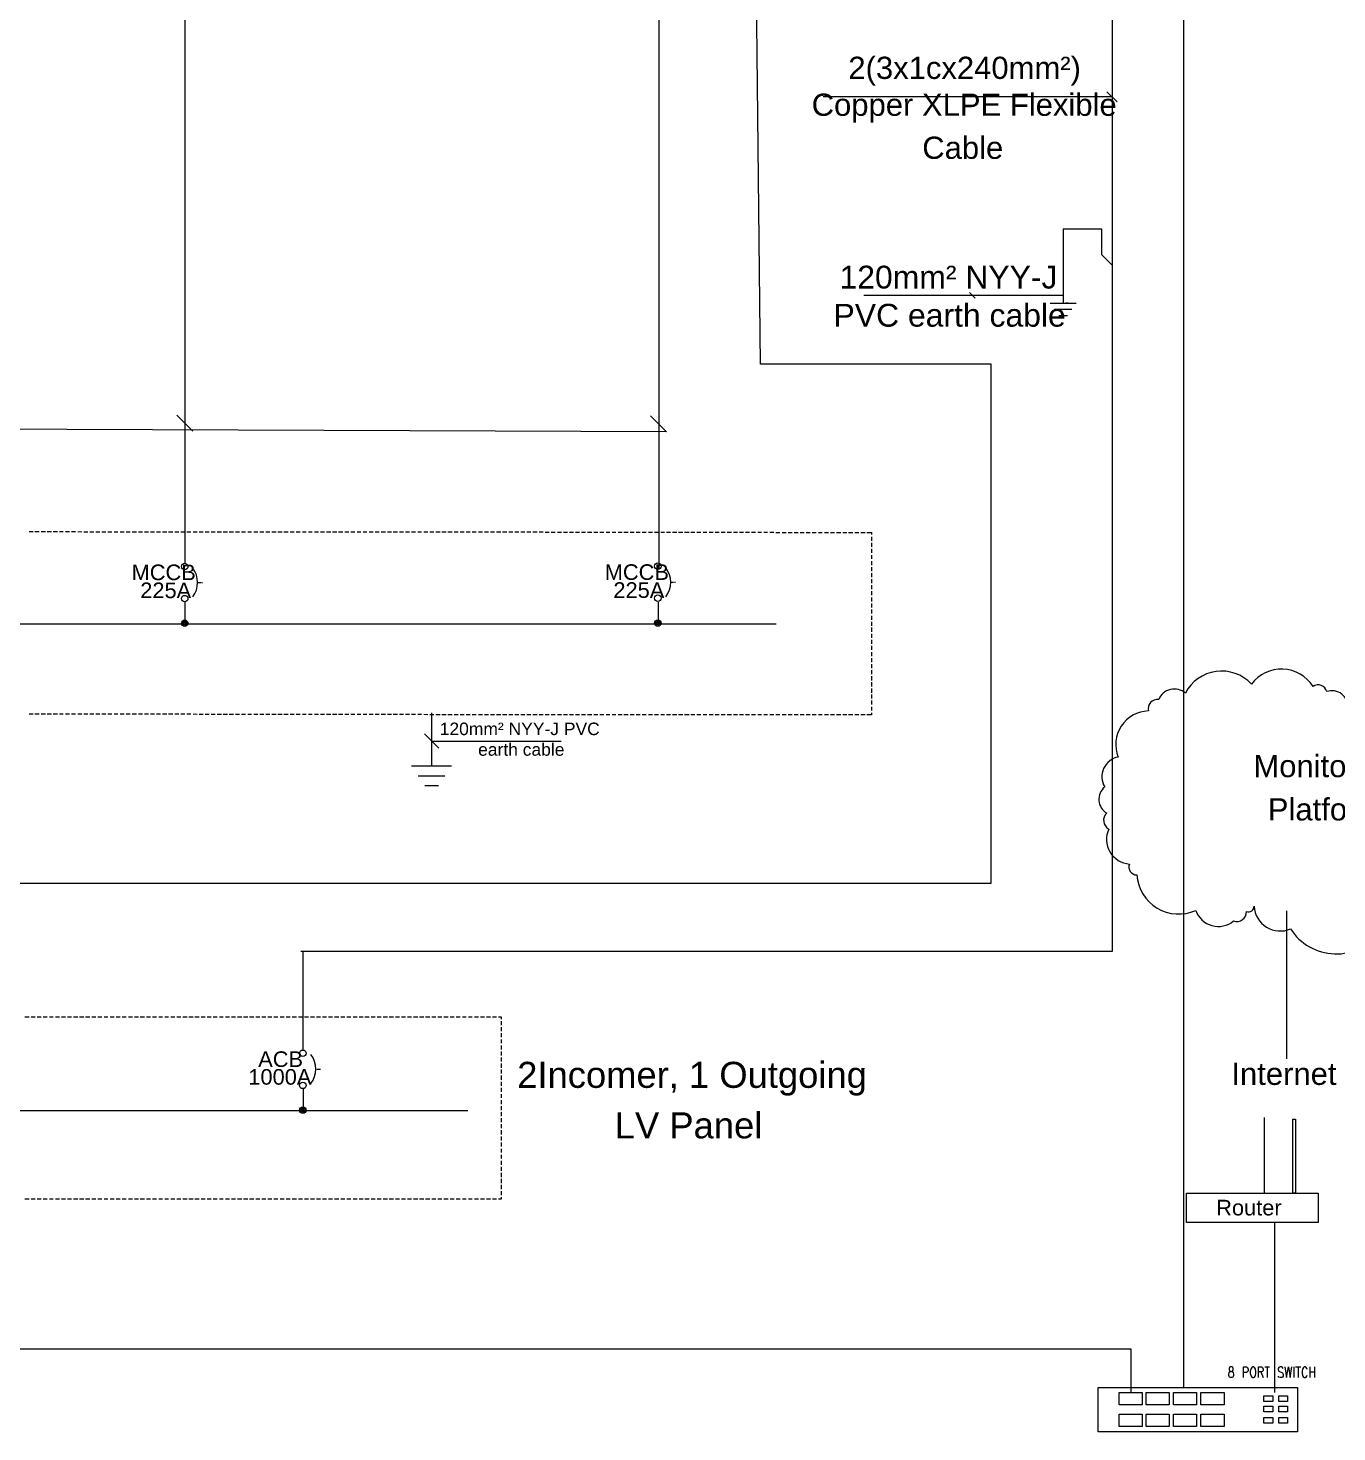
# Model space of a CAD drawing. Header units: millimetres. Extents: x 3842 to 4578, y 1789 to 2334.
# Drawn here: x 4254.7 to 4416.4, y 1984.1 to 2157.5 of the extents above; entities that cross this region are included whole.
import ezdxf

# ---------------------------------------------------------------- set-up
doc = ezdxf.new("R2010")
doc.units = ezdxf.units.MM
for name, color, linetype in [('PDF2_PDF_0', 7, 'Continuous'), ('PDF2_PDF_Busbar', 7, 'Continuous'), ('PDF2_PDF_Communication Cable', 6, 'Continuous'), ('PDF2_PDF_Communication Cables', 4, 'Continuous'), ('PDF2_PDF_Modules', 7, 'Continuous'), ('PDF2_PDF_PDF_0', 7, 'Continuous'), ('PDF2_Text', 7, 'Continuous')]:
    doc.layers.add(name, color=color, linetype=linetype)
doc.layers.add('PDF2_PDF_AC Wires', color=7, linetype='Continuous', true_color=0xf07800)
doc.styles.add('PDF ArialMT', font='arial.ttf')

msp = doc.modelspace()

# ---------------------------------------------------------------- linework, layer by layer
at = {"layer": 'PDF2_PDF_0', "color": 30, "lineweight": 0, "true_color": 0xff7f00}
for points in [[(4388.63, 2172.8), (4388.63, 2128.22)], [(4388.63, 2150.38), (4388.63, 2043.45), (4288.4, 2043.45)], [(4288.7, 2031.25), (4288.7, 2043.45)]]:
    msp.add_lwpolyline(points, dxfattribs=at)
at = {"layer": 'PDF2_PDF_0', "color": 3, "lineweight": 0}
for points in [[(4388.63, 2128.22), (4387.33, 2129.5), (4387.33, 2132.67), (4382.56, 2132.67), (4382.56, 2123.54)], [(4383.63, 2122.74), (4381.52, 2122.74)], [(4383.09, 2121.94), (4382.03, 2121.94)], [(4304.57, 2072.92), (4304.57, 2066.35)], [(4307.03, 2066.35), (4302.09, 2066.35)], [(4306.2, 2065.11), (4302.92, 2065.11)], [(4305.4, 2063.89), (4303.75, 2063.89)]]:
    msp.add_lwpolyline(points, dxfattribs=at)
at = {"layer": 'PDF2_PDF_0', "lineweight": 0}
for points in [[(4382.56, 2124.46), (4357.95, 2124.46)], [(4254.84, 2095.32), (4255.35, 2095.32)], [(4255.58, 2095.32), (4256.09, 2095.32)], [(4256.36, 2095.32), (4256.86, 2095.32)], [(4257.1, 2095.32), (4257.6, 2095.32)], [(4257.84, 2095.32), (4258.34, 2095.32)], [(4258.61, 2095.32), (4259.08, 2095.32)], [(4259.35, 2095.32), (4259.85, 2095.32)], [(4260.09, 2095.32), (4260.59, 2095.32)], [(4260.86, 2095.32), (4261.36, 2095.29)], [(4261.6, 2095.29), (4262.1, 2095.29)], [(4262.34, 2095.29), (4262.84, 2095.29)], [(4263.11, 2095.29), (4263.58, 2095.29)], [(4263.85, 2095.29), (4264.35, 2095.29)], [(4264.59, 2095.29), (4265.09, 2095.29)], [(4265.36, 2095.29), (4265.83, 2095.29)], [(4266.1, 2095.29), (4266.6, 2095.29)], [(4266.84, 2095.29), (4267.34, 2095.29)], [(4267.58, 2095.29), (4268.11, 2095.29)], [(4268.35, 2095.29), (4268.85, 2095.29)], [(4269.09, 2095.29), (4269.59, 2095.29)], [(4269.86, 2095.29), (4270.34, 2095.29)], [(4270.6, 2095.29), (4271.08, 2095.29)], [(4271.34, 2095.29), (4271.85, 2095.29)], [(4272.08, 2095.29), (4272.59, 2095.29)], [(4272.85, 2095.29), (4273.36, 2095.29)], [(4273.59, 2095.29), (4274.1, 2095.29)], [(4274.33, 2095.29), (4274.84, 2095.29)], [(4275.1, 2095.29), (4275.61, 2095.29)], [(4275.84, 2095.29), (4276.35, 2095.29)], [(4276.61, 2095.29), (4277.09, 2095.29)], [(4277.35, 2095.29), (4277.83, 2095.29)], [(4278.1, 2095.29), (4278.6, 2095.29)], [(4278.84, 2095.29), (4279.34, 2095.29)], [(4279.58, 2095.29), (4280.11, 2095.29)], [(4280.35, 2095.29), (4280.85, 2095.29)], [(4281.09, 2095.29), (4281.59, 2095.29)], [(4281.86, 2095.29), (4282.33, 2095.29)], [(4282.6, 2095.29), (4283.1, 2095.29)], [(4283.34, 2095.29), (4283.84, 2095.29)], [(4284.11, 2095.29), (4284.58, 2095.29)], [(4284.85, 2095.29), (4285.35, 2095.29)], [(4285.59, 2095.29), (4286.09, 2095.29)], [(4286.33, 2095.29), (4286.86, 2095.29)], [(4287.1, 2095.29), (4287.6, 2095.29)], [(4287.84, 2095.29), (4288.34, 2095.29)], [(4288.61, 2095.29), (4289.08, 2095.29)], [(4289.35, 2095.29), (4289.82, 2095.26)], [(4290.09, 2095.26), (4290.59, 2095.26)], [(4290.83, 2095.26), (4291.34, 2095.26)], [(4291.6, 2095.26), (4292.11, 2095.26)], [(4292.34, 2095.26), (4292.85, 2095.26)], [(4293.08, 2095.26), (4293.59, 2095.26)], [(4293.85, 2095.26), (4294.36, 2095.26)], [(4294.59, 2095.26), (4295.1, 2095.26)], [(4295.36, 2095.26), (4295.84, 2095.26)], [(4296.1, 2095.26), (4296.58, 2095.26)], [(4296.84, 2095.26), (4297.35, 2095.26)], [(4297.58, 2095.26), (4298.09, 2095.26)], [(4298.33, 2095.26), (4298.86, 2095.26)], [(4299.1, 2095.26), (4299.6, 2095.26)], [(4299.84, 2095.26), (4300.34, 2095.26)], [(4300.61, 2095.26), (4301.08, 2095.26)], [(4301.35, 2095.26), (4301.85, 2095.26)], [(4302.09, 2095.26), (4302.59, 2095.26)], [(4302.86, 2095.26), (4303.33, 2095.26)], [(4303.6, 2095.26), (4304.1, 2095.26)], [(4304.34, 2095.26), (4304.84, 2095.26)], [(4305.08, 2095.26), (4305.61, 2095.26)], [(4305.85, 2095.26), (4306.35, 2095.26)], [(4306.59, 2095.26), (4307.09, 2095.26)], [(4307.36, 2095.26), (4307.83, 2095.26)], [(4308.1, 2095.26), (4308.57, 2095.26)], [(4308.84, 2095.26), (4309.34, 2095.26)], [(4309.58, 2095.26), (4310.08, 2095.26)], [(4310.35, 2095.26), (4310.85, 2095.26)], [(4311.09, 2095.26), (4311.59, 2095.26)], [(4311.83, 2095.26), (4312.33, 2095.26)], [(4312.6, 2095.26), (4313.1, 2095.26)], [(4313.34, 2095.26), (4313.85, 2095.26)], [(4314.11, 2095.26), (4314.59, 2095.26)], [(4314.85, 2095.26), (4315.33, 2095.26)], [(4315.59, 2095.26), (4316.1, 2095.26)], [(4316.33, 2095.26), (4316.84, 2095.26)], [(4317.07, 2095.26), (4317.61, 2095.26)], [(4317.84, 2095.26), (4318.35, 2095.26)], [(4318.58, 2095.23), (4319.09, 2095.23)], [(4319.35, 2095.23), (4319.83, 2095.23)], [(4320.1, 2095.23), (4320.6, 2095.23)], [(4320.84, 2095.23), (4321.34, 2095.23)], [(4321.61, 2095.23), (4322.08, 2095.23)], [(4322.35, 2095.23), (4322.85, 2095.23)], [(4323.09, 2095.23), (4323.59, 2095.23)], [(4323.83, 2095.23), (4324.36, 2095.23)], [(4324.6, 2095.23), (4325.1, 2095.23)], [(4325.34, 2095.23), (4325.84, 2095.23)], [(4326.11, 2095.23), (4326.58, 2095.23)], [(4326.85, 2095.23), (4327.32, 2095.23)], [(4327.59, 2095.23), (4328.09, 2095.23)], [(4328.33, 2095.23), (4328.83, 2095.23)], [(4329.1, 2095.23), (4329.6, 2095.23)], [(4329.84, 2095.23), (4330.34, 2095.23)], [(4330.58, 2095.23), (4331.08, 2095.23)], [(4331.35, 2095.23), (4331.85, 2095.23)], [(4332.09, 2095.23), (4332.59, 2095.23)], [(4332.86, 2095.23), (4333.33, 2095.23)], [(4333.6, 2095.23), (4334.08, 2095.23)], [(4334.34, 2095.23), (4334.85, 2095.23)], [(4335.08, 2095.23), (4335.59, 2095.23)], [(4335.82, 2095.23), (4336.36, 2095.23)], [(4336.59, 2095.23), (4337.1, 2095.23)], [(4337.33, 2095.23), (4337.84, 2095.23)], [(4338.1, 2095.23), (4338.58, 2095.23)], [(4338.84, 2095.23), (4339.35, 2095.23)], [(4339.58, 2095.23), (4340.09, 2095.23)], [(4340.35, 2095.23), (4340.83, 2095.23)], [(4341.09, 2095.23), (4341.6, 2095.23)], [(4341.84, 2095.23), (4342.34, 2095.23)], [(4342.58, 2095.23), (4343.11, 2095.23)], [(4343.35, 2095.23), (4343.85, 2095.23)], [(4344.09, 2095.23), (4344.59, 2095.23)], [(4344.86, 2095.23), (4345.33, 2095.23)], [(4345.6, 2095.23), (4346.07, 2095.23)], [(4346.34, 2095.23), (4346.84, 2095.23)], [(4347.08, 2095.2), (4347.58, 2095.2)], [(4347.85, 2095.2), (4348.35, 2095.2)], [(4348.59, 2095.2), (4349.09, 2095.2)], [(4349.33, 2095.2), (4349.83, 2095.2)], [(4350.1, 2095.2), (4350.6, 2095.2)], [(4350.84, 2095.2), (4351.34, 2095.2)], [(4351.58, 2095.2), (4352.08, 2095.2)], [(4352.35, 2095.2), (4352.82, 2095.2)], [(4353.09, 2095.2), (4353.59, 2095.2)], [(4353.83, 2095.2), (4354.33, 2095.2)], [(4354.57, 2095.2), (4355.1, 2095.2)], [(4355.34, 2095.2), (4355.85, 2095.2)], [(4356.08, 2095.2), (4356.59, 2095.2)], [(4356.85, 2095.2), (4357.33, 2095.2)], [(4357.59, 2095.2), (4358.1, 2095.2)], [(4358.33, 2095.2), (4358.9, 2095.2), (4358.9, 2094.93)], [(4358.9, 2094.67), (4358.9, 2094.16)], [(4358.9, 2093.92), (4358.9, 2093.42)], [(4358.9, 2093.18), (4358.9, 2092.68)], [(4358.9, 2092.41), (4358.9, 2091.94)], [(4358.9, 2091.67), (4358.9, 2091.17)], [(4358.9, 2090.93), (4358.9, 2090.43)], [(4358.9, 2090.19), (4358.9, 2089.69)], [(4275.76, 2088.98), (4275.67, 2088.98)], [(4275.93, 2088.98), (4275.81, 2088.98)], [(4276.11, 2088.98), (4275.99, 2088.98)], [(4276.26, 2088.98), (4276.2, 2088.98)], [(4334.19, 2089.01), (4334.1, 2089.01)], [(4334.37, 2089.01), (4334.25, 2089.01)], [(4334.58, 2089.01), (4334.43, 2089.01)], [(4334.7, 2089.01), (4334.64, 2089.01)], [(4358.9, 2089.42), (4358.9, 2088.92)], [(4358.9, 2088.68), (4358.9, 2088.18)], [(4358.9, 2087.94), (4358.9, 2087.44)], [(4358.9, 2087.17), (4358.9, 2086.67)], [(4358.9, 2086.43), (4358.9, 2085.93)], [(4358.9, 2085.69), (4358.9, 2085.19)], [(4358.9, 2084.92), (4358.9, 2084.42)], [(4358.9, 2084.18), (4358.9, 2083.68)], [(4358.9, 2083.44), (4358.9, 2082.94)], [(4358.9, 2082.67), (4358.9, 2082.17)], [(4358.9, 2081.93), (4358.9, 2081.43)], [(4358.9, 2081.19), (4358.9, 2080.69)], [(4358.9, 2080.42), (4358.9, 2079.94)], [(4358.9, 2079.68), (4358.9, 2079.17)], [(4358.9, 2078.94), (4358.9, 2078.43)], [(4358.9, 2078.17), (4358.9, 2077.69)], [(4358.9, 2077.43), (4358.9, 2076.92)], [(4358.9, 2076.69), (4358.9, 2076.18)], [(4358.9, 2075.92), (4358.9, 2075.41)], [(4358.9, 2075.18), (4358.9, 2074.67)], [(4358.9, 2074.44), (4358.9, 2073.93)], [(4255.35, 2072.75), (4254.84, 2072.75)], [(4256.09, 2072.75), (4255.58, 2072.75)], [(4256.86, 2072.75), (4256.36, 2072.75)], [(4257.6, 2072.75), (4257.1, 2072.75)], [(4258.34, 2072.75), (4257.84, 2072.75)], [(4259.08, 2072.75), (4258.61, 2072.75)], [(4259.85, 2072.75), (4259.35, 2072.75)], [(4260.59, 2072.75), (4260.09, 2072.75)], [(4261.36, 2072.75), (4260.86, 2072.75)], [(4262.1, 2072.75), (4261.6, 2072.75)], [(4262.84, 2072.75), (4262.34, 2072.75)], [(4263.58, 2072.75), (4263.11, 2072.75)], [(4264.35, 2072.75), (4263.85, 2072.75)], [(4265.09, 2072.75), (4264.59, 2072.75)], [(4265.83, 2072.75), (4265.36, 2072.75)], [(4266.6, 2072.75), (4266.1, 2072.75)], [(4267.34, 2072.75), (4266.84, 2072.75)], [(4268.11, 2072.75), (4267.58, 2072.75)], [(4268.85, 2072.75), (4268.35, 2072.75)], [(4269.59, 2072.75), (4269.09, 2072.75)], [(4270.34, 2072.75), (4269.86, 2072.75)], [(4271.08, 2072.75), (4270.6, 2072.75)], [(4271.85, 2072.75), (4271.34, 2072.75)], [(4272.59, 2072.75), (4272.08, 2072.75)], [(4273.36, 2072.75), (4272.85, 2072.75)], [(4274.1, 2072.75), (4273.59, 2072.75)], [(4274.84, 2072.75), (4274.33, 2072.75)], [(4275.61, 2072.72), (4275.1, 2072.75)], [(4276.35, 2072.72), (4275.84, 2072.72)], [(4277.09, 2072.72), (4276.61, 2072.72)], [(4277.83, 2072.72), (4277.35, 2072.72)], [(4278.6, 2072.72), (4278.1, 2072.72)], [(4279.34, 2072.72), (4278.84, 2072.72)], [(4280.11, 2072.72), (4279.58, 2072.72)], [(4280.85, 2072.72), (4280.35, 2072.72)], [(4281.59, 2072.72), (4281.09, 2072.72)], [(4282.33, 2072.72), (4281.86, 2072.72)], [(4283.1, 2072.72), (4282.6, 2072.72)], [(4283.84, 2072.72), (4283.34, 2072.72)], [(4284.58, 2072.72), (4284.11, 2072.72)], [(4285.35, 2072.72), (4284.85, 2072.72)], [(4286.09, 2072.72), (4285.59, 2072.72)], [(4286.86, 2072.72), (4286.33, 2072.72)], [(4287.6, 2072.72), (4287.1, 2072.72)], [(4288.34, 2072.72), (4287.84, 2072.72)], [(4289.08, 2072.72), (4288.61, 2072.72)], [(4289.82, 2072.72), (4289.35, 2072.72)], [(4290.59, 2072.72), (4290.09, 2072.72)], [(4291.34, 2072.72), (4290.83, 2072.72)], [(4292.11, 2072.72), (4291.6, 2072.72)], [(4292.85, 2072.72), (4292.34, 2072.72)], [(4293.59, 2072.72), (4293.08, 2072.72)], [(4294.36, 2072.72), (4293.85, 2072.72)], [(4295.1, 2072.72), (4294.59, 2072.72)], [(4295.84, 2072.72), (4295.36, 2072.72)], [(4296.58, 2072.72), (4296.1, 2072.72)], [(4297.35, 2072.72), (4296.84, 2072.72)], [(4298.09, 2072.72), (4297.58, 2072.72)], [(4298.86, 2072.72), (4298.33, 2072.72)], [(4299.6, 2072.72), (4299.1, 2072.72)], [(4300.34, 2072.72), (4299.84, 2072.72)], [(4301.08, 2072.72), (4300.61, 2072.72)], [(4301.85, 2072.72), (4301.35, 2072.72)], [(4302.59, 2072.72), (4302.09, 2072.72)], [(4303.33, 2072.72), (4302.86, 2072.72)], [(4304.1, 2072.69), (4303.6, 2072.72)], [(4304.84, 2072.69), (4304.34, 2072.69)], [(4305.61, 2072.69), (4305.08, 2072.69)], [(4306.35, 2072.69), (4305.85, 2072.69)], [(4307.09, 2072.69), (4306.59, 2072.69)], [(4307.83, 2072.69), (4307.36, 2072.69)], [(4308.57, 2072.69), (4308.1, 2072.69)], [(4309.34, 2072.69), (4308.84, 2072.69)], [(4310.08, 2072.69), (4309.58, 2072.69)], [(4310.85, 2072.69), (4310.35, 2072.69)], [(4311.59, 2072.69), (4311.09, 2072.69)], [(4312.33, 2072.69), (4311.83, 2072.69)], [(4313.1, 2072.69), (4312.6, 2072.69)], [(4313.85, 2072.69), (4313.34, 2072.69)], [(4314.59, 2072.69), (4314.11, 2072.69)], [(4315.33, 2072.69), (4314.85, 2072.69)], [(4316.1, 2072.69), (4315.59, 2072.69)], [(4316.84, 2072.69), (4316.33, 2072.69)], [(4317.61, 2072.69), (4317.07, 2072.69)], [(4318.35, 2072.69), (4317.84, 2072.69)], [(4319.09, 2072.69), (4318.58, 2072.69)], [(4319.83, 2072.69), (4319.35, 2072.69)], [(4320.6, 2072.69), (4320.1, 2072.69)], [(4321.34, 2072.69), (4320.84, 2072.69)], [(4322.08, 2072.69), (4321.61, 2072.69)], [(4322.85, 2072.69), (4322.35, 2072.69)], [(4323.59, 2072.69), (4323.09, 2072.69)], [(4324.36, 2072.69), (4323.83, 2072.69)], [(4325.1, 2072.69), (4324.6, 2072.69)], [(4325.84, 2072.69), (4325.34, 2072.69)], [(4326.58, 2072.69), (4326.11, 2072.69)], [(4327.32, 2072.69), (4326.85, 2072.69)], [(4328.09, 2072.69), (4327.59, 2072.69)], [(4328.83, 2072.69), (4328.33, 2072.69)], [(4329.6, 2072.69), (4329.1, 2072.69)], [(4330.34, 2072.69), (4329.84, 2072.69)], [(4331.08, 2072.69), (4330.58, 2072.69)], [(4331.85, 2072.69), (4331.35, 2072.69)], [(4332.59, 2072.69), (4332.09, 2072.69)], [(4333.33, 2072.66), (4332.86, 2072.66)], [(4334.08, 2072.66), (4333.6, 2072.66)], [(4334.85, 2072.66), (4334.34, 2072.66)], [(4335.59, 2072.66), (4335.08, 2072.66)], [(4336.36, 2072.66), (4335.82, 2072.66)], [(4337.1, 2072.66), (4336.59, 2072.66)], [(4337.84, 2072.66), (4337.33, 2072.66)], [(4338.58, 2072.66), (4338.1, 2072.66)], [(4339.35, 2072.66), (4338.84, 2072.66)], [(4340.09, 2072.66), (4339.58, 2072.66)], [(4340.83, 2072.66), (4340.35, 2072.66)], [(4341.6, 2072.66), (4341.09, 2072.66)], [(4342.34, 2072.66), (4341.84, 2072.66)], [(4343.11, 2072.66), (4342.58, 2072.66)], [(4343.85, 2072.66), (4343.35, 2072.66)], [(4344.59, 2072.66), (4344.09, 2072.66)], [(4345.33, 2072.66), (4344.86, 2072.66)], [(4346.07, 2072.66), (4345.6, 2072.66)], [(4346.84, 2072.66), (4346.34, 2072.66)], [(4347.58, 2072.66), (4347.08, 2072.66)], [(4348.35, 2072.66), (4347.85, 2072.66)], [(4349.09, 2072.66), (4348.59, 2072.66)], [(4349.83, 2072.66), (4349.33, 2072.66)], [(4350.6, 2072.66), (4350.1, 2072.66)], [(4351.34, 2072.66), (4350.84, 2072.66)], [(4352.08, 2072.66), (4351.58, 2072.66)], [(4352.82, 2072.66), (4352.35, 2072.66)], [(4353.59, 2072.66), (4353.09, 2072.66)], [(4354.33, 2072.66), (4353.83, 2072.66)], [(4355.1, 2072.66), (4354.57, 2072.66)], [(4355.85, 2072.66), (4355.34, 2072.66)], [(4356.59, 2072.66), (4356.08, 2072.66)], [(4357.33, 2072.66), (4356.85, 2072.66)], [(4358.1, 2072.66), (4357.59, 2072.66)], [(4358.9, 2072.92), (4358.9, 2072.66), (4358.33, 2072.66)], [(4358.9, 2073.67), (4358.9, 2073.19)], [(4304.57, 2069.43), (4320.57, 2069.43)], [(4410.17, 2048.46), (4410.17, 2030.18)], [(4254.34, 2035.37), (4254.84, 2035.37)], [(4255.11, 2035.37), (4255.61, 2035.37)], [(4255.85, 2035.37), (4256.36, 2035.37)], [(4256.59, 2035.37), (4257.1, 2035.37)], [(4257.36, 2035.37), (4257.84, 2035.37)], [(4258.1, 2035.37), (4258.61, 2035.37)], [(4258.84, 2035.37), (4259.35, 2035.37)], [(4259.61, 2035.37), (4260.09, 2035.37)], [(4260.35, 2035.37), (4260.86, 2035.37)], [(4261.09, 2035.37), (4261.6, 2035.37)], [(4261.83, 2035.37), (4262.37, 2035.37)], [(4262.6, 2035.37), (4263.11, 2035.37)], [(4263.35, 2035.37), (4263.85, 2035.37)], [(4264.12, 2035.37), (4264.59, 2035.37)], [(4264.86, 2035.37), (4265.36, 2035.37)], [(4265.6, 2035.37), (4266.1, 2035.37)], [(4266.34, 2035.37), (4266.84, 2035.37)], [(4267.11, 2035.37), (4267.61, 2035.37)], [(4267.85, 2035.37), (4268.35, 2035.37)], [(4268.59, 2035.37), (4269.09, 2035.37)], [(4269.36, 2035.37), (4269.86, 2035.37)], [(4270.1, 2035.37), (4270.6, 2035.37)], [(4270.87, 2035.37), (4271.34, 2035.37)], [(4271.61, 2035.37), (4272.08, 2035.37)], [(4272.35, 2035.37), (4272.85, 2035.37)], [(4273.09, 2035.37), (4273.59, 2035.37)], [(4273.83, 2035.37), (4274.36, 2035.37)], [(4274.6, 2035.37), (4275.1, 2035.37)], [(4275.34, 2035.37), (4275.84, 2035.37)], [(4276.11, 2035.37), (4276.61, 2035.37)], [(4276.85, 2035.37), (4277.35, 2035.37)], [(4277.59, 2035.37), (4278.1, 2035.37)], [(4278.36, 2035.37), (4278.84, 2035.37)], [(4279.1, 2035.37), (4279.61, 2035.37)], [(4279.84, 2035.37), (4280.35, 2035.37)], [(4280.58, 2035.37), (4281.12, 2035.37)], [(4281.35, 2035.37), (4281.86, 2035.37)], [(4282.09, 2035.37), (4282.6, 2035.37)], [(4282.86, 2035.37), (4283.34, 2035.37)], [(4283.6, 2035.37), (4284.11, 2035.37)], [(4284.34, 2035.37), (4284.85, 2035.37)], [(4285.09, 2035.37), (4285.59, 2035.37)], [(4285.86, 2035.37), (4286.36, 2035.37)], [(4286.6, 2035.37), (4287.1, 2035.37)], [(4287.34, 2035.37), (4287.87, 2035.37)], [(4288.11, 2035.37), (4288.61, 2035.37)], [(4288.85, 2035.37), (4289.35, 2035.37)], [(4289.62, 2035.37), (4290.09, 2035.37)], [(4290.36, 2035.37), (4290.83, 2035.37)], [(4291.1, 2035.37), (4291.6, 2035.37)], [(4291.84, 2035.37), (4292.34, 2035.37)], [(4292.58, 2035.37), (4293.11, 2035.37)], [(4293.35, 2035.37), (4293.85, 2035.37)], [(4294.09, 2035.37), (4294.59, 2035.37)], [(4294.86, 2035.37), (4295.36, 2035.37)], [(4295.6, 2035.37), (4296.1, 2035.37)], [(4296.34, 2035.37), (4296.84, 2035.37)], [(4297.11, 2035.37), (4297.58, 2035.37)], [(4297.85, 2035.37), (4298.35, 2035.37)], [(4298.59, 2035.37), (4299.1, 2035.37)], [(4299.33, 2035.37), (4299.87, 2035.37)], [(4300.1, 2035.37), (4300.61, 2035.37)], [(4300.84, 2035.37), (4301.35, 2035.37)], [(4301.61, 2035.37), (4302.09, 2035.37)], [(4302.35, 2035.37), (4302.86, 2035.37)], [(4303.09, 2035.37), (4303.6, 2035.37)], [(4303.83, 2035.37), (4304.34, 2035.37)], [(4304.6, 2035.37), (4305.11, 2035.37)], [(4305.34, 2035.37), (4305.85, 2035.37)], [(4306.09, 2035.37), (4306.62, 2035.37)], [(4306.86, 2035.37), (4307.36, 2035.37)], [(4307.6, 2035.37), (4308.1, 2035.37)], [(4308.37, 2035.37), (4308.84, 2035.37)], [(4309.11, 2035.37), (4309.58, 2035.37)], [(4309.85, 2035.37), (4310.35, 2035.37)], [(4310.59, 2035.37), (4311.09, 2035.37)], [(4311.33, 2035.37), (4311.86, 2035.37)], [(4312.1, 2035.37), (4312.6, 2035.37)], [(4312.84, 2035.37), (4313.16, 2035.37), (4313.16, 2035.1)], [(4313.16, 2034.83), (4313.16, 2034.33)], [(4313.16, 2034.09), (4313.16, 2033.59)], [(4313.16, 2033.35), (4313.16, 2032.85)], [(4313.16, 2032.58), (4313.16, 2032.11)], [(4313.16, 2031.84), (4313.16, 2031.34)], [(4313.16, 2031.1), (4313.16, 2030.6)], [(4290.36, 2028.85), (4290.27, 2028.85)], [(4290.54, 2028.85), (4290.42, 2028.85)], [(4290.71, 2028.85), (4290.59, 2028.85)], [(4290.86, 2028.85), (4290.77, 2028.85)], [(4313.16, 2030.33), (4313.16, 2029.86)], [(4313.16, 2029.59), (4313.16, 2029.09)], [(4313.16, 2028.85), (4313.16, 2028.35)], [(4313.16, 2028.11), (4313.16, 2027.58)], [(4313.16, 2027.34), (4313.16, 2026.84)], [(4313.16, 2026.6), (4313.16, 2026.1)], [(4313.16, 2025.83), (4313.16, 2025.36)], [(4313.16, 2025.09), (4313.16, 2024.59)], [(4313.16, 2024.35), (4313.16, 2023.85)], [(4313.16, 2023.61), (4313.16, 2023.11)], [(4313.16, 2022.84), (4313.16, 2022.34)], [(4313.16, 2022.1), (4313.16, 2021.6)], [(4407.44, 2013.57), (4407.44, 2022.93)], [(4313.16, 2021.36), (4313.16, 2020.85)], [(4313.16, 2020.59), (4313.16, 2020.08)], [(4313.16, 2019.85), (4313.16, 2019.34)], [(4313.16, 2019.08), (4313.16, 2018.6)], [(4313.16, 2018.34), (4313.16, 2017.86)], [(4313.16, 2017.6), (4313.16, 2017.09)], [(4313.16, 2016.86), (4313.16, 2016.35)], [(4313.16, 2016.12), (4313.16, 2015.58)], [(4313.16, 2015.35), (4313.16, 2014.84)], [(4313.16, 2014.61), (4313.16, 2014.1)], [(4313.16, 2013.83), (4313.16, 2013.36)], [(4254.84, 2012.83), (4254.34, 2012.83)], [(4255.61, 2012.83), (4255.11, 2012.83)], [(4256.36, 2012.83), (4255.85, 2012.83)], [(4257.1, 2012.83), (4256.59, 2012.83)], [(4257.84, 2012.83), (4257.36, 2012.83)], [(4258.61, 2012.83), (4258.1, 2012.83)], [(4259.35, 2012.83), (4258.84, 2012.83)], [(4260.09, 2012.83), (4259.61, 2012.83)], [(4260.86, 2012.83), (4260.35, 2012.83)], [(4261.6, 2012.83), (4261.09, 2012.83)], [(4262.37, 2012.83), (4261.83, 2012.83)], [(4263.11, 2012.83), (4262.6, 2012.83)], [(4263.85, 2012.83), (4263.35, 2012.83)], [(4264.59, 2012.83), (4264.12, 2012.83)], [(4265.36, 2012.83), (4264.86, 2012.83)], [(4266.1, 2012.83), (4265.6, 2012.83)], [(4266.84, 2012.83), (4266.34, 2012.83)], [(4267.61, 2012.83), (4267.11, 2012.83)], [(4268.35, 2012.83), (4267.85, 2012.83)], [(4269.09, 2012.83), (4268.59, 2012.83)], [(4269.86, 2012.83), (4269.36, 2012.83)], [(4270.6, 2012.83), (4270.1, 2012.83)], [(4271.34, 2012.83), (4270.87, 2012.83)], [(4272.08, 2012.83), (4271.61, 2012.83)], [(4272.85, 2012.83), (4272.35, 2012.83)], [(4273.59, 2012.83), (4273.09, 2012.83)], [(4274.36, 2012.83), (4273.83, 2012.83)], [(4275.1, 2012.83), (4274.6, 2012.83)], [(4275.84, 2012.83), (4275.34, 2012.83)], [(4276.61, 2012.83), (4276.11, 2012.83)], [(4277.35, 2012.83), (4276.85, 2012.83)], [(4278.1, 2012.83), (4277.59, 2012.83)], [(4278.84, 2012.83), (4278.36, 2012.83)], [(4279.61, 2012.83), (4279.1, 2012.83)], [(4280.35, 2012.83), (4279.84, 2012.83)], [(4281.12, 2012.83), (4280.58, 2012.83)], [(4281.86, 2012.83), (4281.35, 2012.83)], [(4282.6, 2012.83), (4282.09, 2012.83)], [(4283.34, 2012.83), (4282.86, 2012.83)], [(4284.11, 2012.83), (4283.6, 2012.83)], [(4284.85, 2012.83), (4284.34, 2012.83)], [(4285.59, 2012.83), (4285.09, 2012.83)], [(4286.36, 2012.83), (4285.86, 2012.83)], [(4287.1, 2012.83), (4286.6, 2012.83)], [(4287.87, 2012.83), (4287.34, 2012.83)], [(4288.61, 2012.83), (4288.11, 2012.83)], [(4289.35, 2012.83), (4288.85, 2012.83)], [(4290.09, 2012.83), (4289.62, 2012.83)], [(4290.83, 2012.83), (4290.36, 2012.83)], [(4291.6, 2012.83), (4291.1, 2012.83)], [(4292.34, 2012.83), (4291.84, 2012.83)], [(4293.11, 2012.83), (4292.58, 2012.83)], [(4293.85, 2012.83), (4293.35, 2012.83)], [(4294.59, 2012.83), (4294.09, 2012.83)], [(4295.36, 2012.83), (4294.86, 2012.83)], [(4296.1, 2012.83), (4295.6, 2012.83)], [(4296.84, 2012.83), (4296.34, 2012.83)], [(4297.58, 2012.83), (4297.11, 2012.83)], [(4298.35, 2012.83), (4297.85, 2012.83)], [(4299.1, 2012.83), (4298.59, 2012.83)], [(4299.87, 2012.83), (4299.33, 2012.83)], [(4300.61, 2012.83), (4300.1, 2012.83)], [(4301.35, 2012.83), (4300.84, 2012.83)], [(4302.09, 2012.83), (4301.61, 2012.83)], [(4302.86, 2012.83), (4302.35, 2012.83)], [(4303.6, 2012.83), (4303.09, 2012.83)], [(4304.34, 2012.83), (4303.83, 2012.83)], [(4305.11, 2012.83), (4304.6, 2012.83)], [(4305.85, 2012.83), (4305.34, 2012.83)], [(4306.62, 2012.83), (4306.09, 2012.83)], [(4307.36, 2012.83), (4306.86, 2012.83)], [(4308.1, 2012.83), (4307.6, 2012.83)], [(4308.84, 2012.83), (4308.37, 2012.83)], [(4309.58, 2012.83), (4309.11, 2012.83)], [(4310.35, 2012.83), (4309.85, 2012.83)], [(4311.09, 2012.83), (4310.59, 2012.83)], [(4311.86, 2012.83), (4311.33, 2012.83)], [(4312.6, 2012.83), (4312.1, 2012.83)], [(4313.16, 2013.09), (4313.16, 2012.83), (4312.84, 2012.83)], [(4404.84, 1990.82), (4404.84, 1992.12), (4405.22, 1992.12), (4405.34, 1992.04), (4405.4, 1991.98), (4405.43, 1991.86), (4405.43, 1991.68), (4405.4, 1991.56), (4405.34, 1991.5), (4405.22, 1991.44), (4404.84, 1991.44)], [(4406.7, 1990.82), (4406.7, 1992.12), (4407.06, 1992.12), (4407.2, 1992.04), (4407.23, 1991.98), (4407.29, 1991.86), (4407.29, 1991.74), (4407.23, 1991.62), (4407.2, 1991.56), (4407.06, 1991.5), (4406.7, 1991.5)], [(4406.97, 1991.5), (4407.29, 1990.82)], [(4407.47, 1992.12), (4408.06, 1992.12)], [(4407.77, 1992.12), (4407.77, 1990.82)], [(4409.75, 1991.92), (4409.66, 1992.04), (4409.54, 1992.12), (4409.37, 1992.12), (4409.22, 1992.04), (4409.13, 1991.92), (4409.13, 1991.8), (4409.19, 1991.68), (4409.22, 1991.62), (4409.31, 1991.56), (4409.57, 1991.44), (4409.66, 1991.38), (4409.72, 1991.32), (4409.75, 1991.18), (4409.75, 1991), (4409.66, 1990.88), (4409.54, 1990.82), (4409.37, 1990.82), (4409.22, 1990.88), (4409.13, 1991)], [(4409.96, 1992.12), (4410.17, 1990.82), (4410.4, 1992.12), (4410.61, 1990.82), (4410.82, 1992.12)], [(4411.08, 1992.12), (4411.08, 1990.82)], [(4411.29, 1992.12), (4411.91, 1992.12)], [(4411.62, 1992.12), (4411.62, 1990.82)], [(4412.71, 1991.8), (4412.68, 1991.92), (4412.6, 1992.04), (4412.51, 1992.12), (4412.33, 1992.12), (4412.24, 1992.04), (4412.18, 1991.92), (4412.12, 1991.8), (4412.09, 1991.62), (4412.09, 1991.32), (4412.12, 1991.12), (4412.18, 1991), (4412.24, 1990.88), (4412.33, 1990.82), (4412.51, 1990.82), (4412.6, 1990.88), (4412.68, 1991), (4412.71, 1991.12)], [(4413.04, 1992.12), (4413.04, 1990.82)], [(4413.04, 1991.5), (4413.63, 1991.5)], [(4413.63, 1992.12), (4413.63, 1990.82)]]:
    msp.add_lwpolyline(points, dxfattribs=at)
msp.add_lwpolyline([(4417.79, 2073.53, 0.520662), (4415.13, 2075.55, 0.520205), (4413.44, 2076.18, 0.52051), (4405.82, 2076.48, 0.52057), (4397.68, 2075.34, 0.520692), (4394.37, 2074.55, 0.520601), (4393.1, 2073.15, 0.520631), (4389.36, 2067.46, 0.52051), (4387.7, 2063.76, 0.520692), (4387.96, 2060.52, 0.520266), (4388.21, 2058.57, 0.520449), (4390.75, 2054.24, 0.520814), (4391.68, 2052.9, 0.52054), (4398.95, 2048.51, 0.52057), (4403.62, 2047.21, 0.520692), (4405.21, 2048.37, 0.520357), (4406.16, 2049.03, 0.52057), (4410.66, 2046.23, 0.52054), (4421.7, 2045.82, 0.520479)], format="xyb", dxfattribs=at)
for points in [[(4411.29, 2013.57), (4410.94, 2013.57), (4410.94, 2022.75), (4411.29, 2022.75)], [(4397.82, 2013.57), (4414.08, 2013.57), (4414.08, 2009.95), (4397.82, 2009.95)], [(4403.24, 1992.12), (4403.12, 1992.04), (4403.06, 1991.92), (4403.06, 1991.8), (4403.12, 1991.68), (4403.21, 1991.62), (4403.35, 1991.56), (4403.5, 1991.5), (4403.59, 1991.38), (4403.62, 1991.24), (4403.62, 1991.06), (4403.59, 1990.94), (4403.53, 1990.88), (4403.41, 1990.82), (4403.24, 1990.82), (4403.12, 1990.88), (4403.06, 1990.94), (4403.03, 1991.06), (4403.03, 1991.24), (4403.06, 1991.38), (4403.15, 1991.5), (4403.27, 1991.56), (4403.44, 1991.62), (4403.53, 1991.68), (4403.59, 1991.8), (4403.59, 1991.92), (4403.53, 1992.04), (4403.41, 1992.12)], [(4405.96, 1992.12), (4405.87, 1992.04), (4405.78, 1991.92), (4405.75, 1991.8), (4405.69, 1991.62), (4405.69, 1991.32), (4405.75, 1991.12), (4405.78, 1991), (4405.87, 1990.88), (4405.96, 1990.82), (4406.11, 1990.82), (4406.2, 1990.88), (4406.29, 1991), (4406.35, 1991.12), (4406.38, 1991.32), (4406.38, 1991.62), (4406.35, 1991.8), (4406.29, 1991.92), (4406.2, 1992.04), (4406.11, 1992.12)], [(4386.89, 1989.58), (4411.5, 1989.58), (4411.5, 1984.1), (4386.89, 1984.1)], [(4389.49, 1988.98), (4392.34, 1988.98), (4392.34, 1987.44), (4389.49, 1987.44)], [(4392.84, 1988.98), (4395.68, 1988.98), (4395.68, 1987.44), (4392.84, 1987.44)], [(4396.22, 1988.98), (4399.06, 1988.98), (4399.06, 1987.44), (4396.22, 1987.44)], [(4399.59, 1988.98), (4402.44, 1988.98), (4402.44, 1987.44), (4399.59, 1987.44)], [(4407.35, 1988.54), (4408.48, 1988.54), (4408.48, 1987.86), (4407.35, 1987.86)], [(4407.35, 1987.27), (4408.48, 1987.27), (4408.48, 1986.59), (4407.35, 1986.59)], [(4409.22, 1988.54), (4410.28, 1988.54), (4410.28, 1987.86), (4409.22, 1987.86)], [(4409.22, 1987.27), (4410.28, 1987.27), (4410.28, 1986.59), (4409.22, 1986.59)], [(4389.49, 1986.29), (4392.34, 1986.29), (4392.34, 1984.78), (4389.49, 1984.78)], [(4392.84, 1986.29), (4395.68, 1986.29), (4395.68, 1984.78), (4392.84, 1984.78)], [(4396.22, 1986.29), (4399.06, 1986.29), (4399.06, 1984.78), (4396.22, 1984.78)], [(4399.59, 1986.29), (4402.44, 1986.29), (4402.44, 1984.78), (4399.59, 1984.78)], [(4407.35, 1985.87), (4408.48, 1985.87), (4408.48, 1985.19), (4407.35, 1985.19)], [(4409.22, 1985.87), (4410.28, 1985.87), (4410.28, 1985.19), (4409.22, 1985.19)]]:
    msp.add_lwpolyline(points, close=True, dxfattribs=at)
for centre in [(4274.07, 2091), (4332.51, 2091.03), (4274.07, 2087.03), (4332.51, 2087.09), (4288.67, 2030.87), (4288.67, 2026.9)]:
    msp.add_circle(centre, 0.4, dxfattribs=at)
for centre in [(4272.68, 2089.02), (4331.12, 2089.05), (4287.28, 2028.92)]:
    msp.add_arc(centre, 2.98, 323.1299, 36.8701, dxfattribs=at)
at = {"layer": 'PDF2_PDF_AC Wires', "lineweight": 0}
for points in [[(4274.07, 2208.17), (4274.07, 2091.35)], [(4332.62, 2207.57), (4332.62, 2090.76)], [(4274.07, 2086.61), (4274.07, 2083.91)], [(4332.54, 2086.61), (4332.54, 2083.97)], [(4288.7, 2026.48), (4288.7, 2023.82)]]:
    msp.add_lwpolyline(points, dxfattribs=at)
at = {"layer": 'PDF2_PDF_Busbar', "color": 5, "lineweight": 0}
for points in [[(4085.45, 2083.91), (4347.11, 2083.91)], [(4168.8, 2023.82), (4309.05, 2023.82)]]:
    msp.add_lwpolyline(points, dxfattribs=at)
at = {"layer": 'PDF2_PDF_Busbar', "lineweight": 0}
for centre, radius in [((4274.07, 2083.98), 0.4), ((4332.51, 2084.01), 0.4), ((4274.07, 2083.98), 0.252), ((4274.07, 2083.98), 0.133), ((4332.51, 2084.01), 0.252), ((4332.51, 2084.01), 0.133), ((4288.67, 2023.85), 0.4), ((4288.67, 2023.85), 0.252), ((4288.67, 2023.85), 0.133)]:
    msp.add_circle(centre, radius, dxfattribs=at)
at = {"layer": 'PDF2_PDF_Communication Cable', "lineweight": 0}
msp.add_lwpolyline([(4118.18, 2037.94), (4118.18, 2015.7), (4157.69, 2015.7), (4157.69, 2051.87), (4373.68, 2051.87), (4373.68, 2115.99), (4345.18, 2115.99), (4344.32, 2196.38), (4324.69, 2196.38)], dxfattribs=at)
at = {"layer": 'PDF2_PDF_Communication Cables', "lineweight": 0}
for points in [[(4397.43, 2173.39), (4397.43, 1989.58)], [(4107.46, 2037.94), (4107.46, 1994.38), (4390.94, 1994.38), (4390.94, 1988.98)], [(4408.69, 2009.95), (4408.69, 1988.98)]]:
    msp.add_lwpolyline(points, dxfattribs=at)
at = {"layer": 'PDF2_PDF_Modules', "color": 3, "lineweight": 0}
msp.add_lwpolyline([(4380.96, 2123.54), (4383.18, 2123.54), (4382.92, 2123.54), (4384.16, 2123.54)], dxfattribs=at)
at = {"layer": 'PDF2_PDF_PDF_0', "lineweight": 0}
for points in [[(4388.63, 2149.02), (4352.94, 2149.02)], [(4389.26, 2148.39), (4387.98, 2149.64)], [(4371.72, 2124.14), (4371.01, 2124.82)], [(4331.62, 2109.62), (4333.6, 2107.64), (4069.01, 2108.67)], [(4275.07, 2107.7), (4273.09, 2109.68)], [(4305.46, 2068.54), (4303.69, 2070.32)]]:
    msp.add_lwpolyline(points, dxfattribs=at)

# ---------------------------------------------------------------- texts
at = {"layer": 'PDF2_Text', "attachment_point": 4, "style": 'PDF ArialMT'}
for s, insert, char_height in [('2(3x1cx240mm²)', (4356.04, 2152.18), 2.7414), ('Copper XLPE Flexible', (4351.51, 2147.62), 2.7414), ('Cable', (4365.17, 2142.7), 2.741), ('120mm² NYY-J', (4354.95, 2126.72), 2.8202), ('PVC earth cable', (4354.21, 2122.01), 2.8202), ('225A', (4268.58, 2088.04), 1.929), ('225A', (4327.02, 2088.07), 1.929), ('120mm² NYY-J PVC', (4305.57, 2070.93), 1.5433), ('earth cable', (4310.31, 2068.38), 1.5433), ('Monitoring', (4406.07, 2065.93), 2.741), ('Platform', (4407.85, 2060.98), 2.741), ('1000A', (4281.93, 2027.94), 1.929), ('2Incomer, 1 Outgoing', (4315.14, 2027.72), 3.2155), ('Internet', (4403.35, 2028.31), 2.741), ('LV Panel', (4327.19, 2021.94), 3.215), ('Router', (4401.48, 2011.79), 1.926)]:
    msp.add_mtext(s, dxfattribs=dict(at, insert=insert, char_height=char_height))
at = {"layer": 'PDF2_Text', "color": 150, "true_color": 0x007fff, "char_height": 1.929, "attachment_point": 4, "style": 'PDF ArialMT'}
for s, insert in [('MCCB', (4267.51, 2090.26)), ('MCCB', (4325.95, 2090.29)), ('ACB', (4283.15, 2030.13))]:
    msp.add_mtext(s, dxfattribs=dict(at, insert=insert))

doc.saveas('drawing.dxf')
